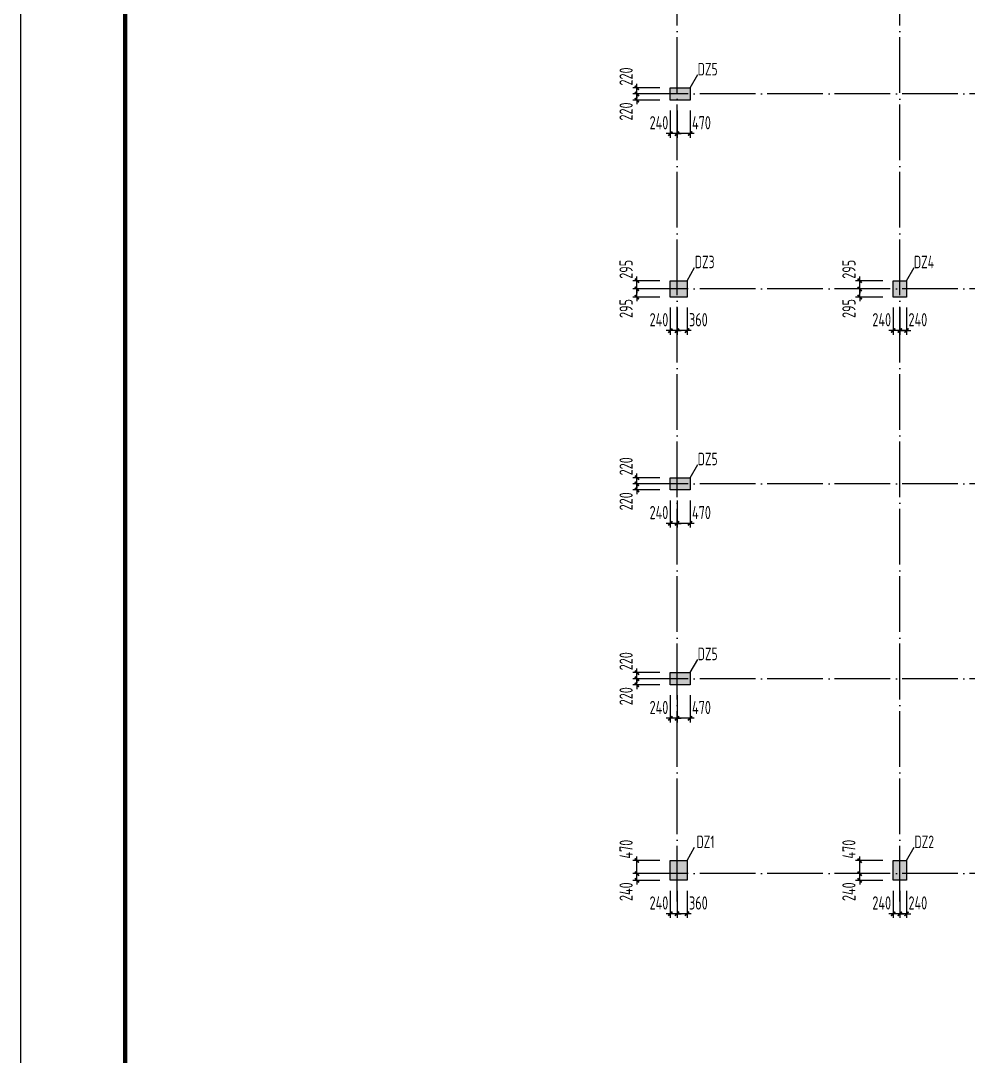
# Model space of a CAD drawing. Extents: x 293620 to 503924, y -252071 to 755100.
# Drawn here: x 366152 to 400176, y 488210 to 525401 of the extents above; entities that cross this region are included whole.
import ezdxf
from ezdxf.enums import TextEntityAlignment as Align

# ---------------------------------------------------------------- set-up
doc = ezdxf.new("R2010")
doc.units = 0
doc.header["$LTSCALE"] = 1000
doc.header["$MEASUREMENT"] = 0
doc.linetypes.add('DOTE', pattern=[2.42, 2, -0.2, 0.02, -0.2])
doc.layers.get('Defpoints').update_dxf_attribs({"color": 250})
for name, color, linetype in [('3T_WOOD', 21, 'Continuous'), ('COLU', 253, 'Continuous'), ('COLU_DIM', 3, 'Continuous'), ('COLU_HATCH', 251, 'Continuous'), ('DOTE', 14, 'DOTE'), ('STAIR', 3, 'Continuous'), ('TK', 4, 'Continuous')]:
    doc.layers.add(name, color=color, linetype=linetype)
doc.styles.add('TSSD_Dimension', font='Tssdeng.shx', dxfattribs={"width": 0.7, "bigfont": 'hztxt.shx'})
doc.styles.add('TSSD_REIN', font='tssdeng.shx', dxfattribs={"width": 0.7, "bigfont": 'tssdchn.shx'})
doc.dimstyles.new('TSSD_150_150', dxfattribs={"dimtxt": 475, "dimasz": 150, "dimexe": 150, "dimexo": 375, "dimgap": 150, "dimtad": 1, "dimdec": 0, "dimzin": 0, "dimdsep": 46, "dimtxsty": 'TSSD_Dimension', "dimblk": 'ARCHTICK', "dimcen": 0, "dimdle": 150, "dimclrt": 7, "dimadec": 0, "dimazin": 0, "dimtfac": 1, "dimtdec": 0, "dimtix": 1, "dimtmove": 2, "dimatfit": 3, "dimfxl": 0, "dimtolj": 1, "dimtzin": 0, "dimarcsym": 0})

# ---------------------------------------------------------------- blocks, each defined once
blk = doc.blocks.new('GeYuanFrame_65224061', base_point=(20.09, 4.53))
at = {"layer": 'TK'}
blk.add_lwpolyline([(20.09, 4.53), (20.09, 598.53), (861.09, 598.53), (861.09, 4.53)], close=True, dxfattribs=at)
at = {"layer": 'TK', "const_width": 1}
blk.add_lwpolyline([(45.09, 588.53), (851.09, 588.53), (851.09, 14.53), (45.09, 14.53)], close=True, dxfattribs=at)
blk = doc.blocks.new('_ArchTick')
at = {"color": 0, "linetype": 'ByBlock', "const_width": 0.4}
blk.add_lwpolyline([(-0.5, -0.5), (0.5, 0.5)], dxfattribs=at)
blk = doc.blocks.new('*D29')
at = {"layer": 'COLU_DIM', "color": 0, "lineweight": -2}
for p, q in [((397717, 494154), (397717, 493179)), ((397957, 494154), (397957, 493179)), ((397717, 493329), (397567, 493329)), ((397957, 493329), (397717, 493329)), ((397957, 493329), (398107, 493329))]:
    blk.add_line(p, q, dxfattribs=at)
at = {"layer": 'Defpoints', "color": 0}
for p in [(397717, 494529), (397957, 494529), (397717, 493329)]:
    blk.add_point(p, dxfattribs=at)
at = {"layer": 'COLU_DIM', "color": 0, "lineweight": -2, "xscale": 150, "yscale": 150, "zscale": 150}
blk.add_blockref('_ArchTick', (397717, 493329), dxfattribs=at)
at = {"layer": 'COLU_DIM', "color": 0, "lineweight": -2, "xscale": 150, "yscale": 150, "zscale": 150, "rotation": 180}
blk.add_blockref('_ArchTick', (397957, 493329), dxfattribs=at)
at = {"layer": 'COLU_DIM', "color": 7, "insert": (398365, 493717), "char_height": 475, "attachment_point": 5, "style": 'TSSD_Dimension'}
blk.add_mtext('\\A1;240', dxfattribs=at)
blk = doc.blocks.new('*D30')
at = {"layer": 'COLU_DIM', "color": 0, "lineweight": -2}
for p, q in [((397477, 494154), (397477, 493179)), ((397717, 494154), (397717, 493179)), ((397477, 493329), (397327, 493329)), ((397717, 493329), (397477, 493329)), ((397717, 493329), (397867, 493329))]:
    blk.add_line(p, q, dxfattribs=at)
at = {"layer": 'Defpoints', "color": 0}
for p in [(397477, 494529), (397717, 494529), (397477, 493329)]:
    blk.add_point(p, dxfattribs=at)
at = {"layer": 'COLU_DIM', "color": 0, "lineweight": -2, "xscale": 150, "yscale": 150, "zscale": 150}
blk.add_blockref('_ArchTick', (397477, 493329), dxfattribs=at)
at = {"layer": 'COLU_DIM', "color": 0, "lineweight": -2, "xscale": 150, "yscale": 150, "zscale": 150, "rotation": 180}
blk.add_blockref('_ArchTick', (397717, 493329), dxfattribs=at)
at = {"layer": 'COLU_DIM', "color": 7, "insert": (397068, 493717), "char_height": 475, "attachment_point": 5, "style": 'TSSD_Dimension'}
blk.add_mtext('\\A1;240', dxfattribs=at)
blk = doc.blocks.new('*D31')
at = {"layer": 'COLU_DIM', "color": 0, "lineweight": -2}
for p, q in [((397102, 494769), (396127, 494769)), ((396277, 494769), (396277, 494919)), ((396277, 494529), (396277, 494769)), ((397102, 494529), (396127, 494529)), ((396277, 494529), (396277, 494379))]:
    blk.add_line(p, q, dxfattribs=at)
at = {"layer": 'Defpoints', "color": 0}
for p in [(396277, 494769), (397477, 494769), (397477, 494529)]:
    blk.add_point(p, dxfattribs=at)
at = {"layer": 'COLU_DIM', "color": 0, "lineweight": -2, "xscale": 150, "yscale": 150, "zscale": 150}
for p, rotation in [((396277, 494769), 270), ((396277, 494529), 90)]:
    blk.add_blockref('_ArchTick', p, dxfattribs=dict(at, rotation=rotation))
at = {"layer": 'COLU_DIM', "color": 7, "insert": (395889, 494121), "char_height": 475, "attachment_point": 5, "rotation": 90, "style": 'TSSD_Dimension'}
blk.add_mtext('\\A1;240', dxfattribs=at)
blk = doc.blocks.new('*D32')
at = {"layer": 'COLU_DIM', "color": 0, "lineweight": -2}
for p, q in [((396277, 494619), (396277, 495389)), ((397102, 495239), (396127, 495239)), ((397102, 494769), (396127, 494769))]:
    blk.add_line(p, q, dxfattribs=at)
at = {"layer": 'Defpoints', "color": 0}
for p in [(396277, 495239), (397477, 495239), (397477, 494769)]:
    blk.add_point(p, dxfattribs=at)
at = {"layer": 'COLU_DIM', "color": 0, "lineweight": -2, "xscale": 150, "yscale": 150, "zscale": 150}
for p, rotation in [((396277, 495239), 90), ((396277, 494769), 270)]:
    blk.add_blockref('_ArchTick', p, dxfattribs=dict(at, rotation=rotation))
at = {"layer": 'COLU_DIM', "color": 7, "insert": (395889, 495648), "char_height": 475, "attachment_point": 5, "rotation": 90, "style": 'TSSD_Dimension'}
blk.add_mtext('\\A1;470', dxfattribs=at)
blk = doc.blocks.new('*D33')
at = {"layer": 'COLU_DIM', "color": 0, "lineweight": -2}
for p, q in [((389717, 494154), (389717, 493179)), ((390077, 494154), (390077, 493179)), ((390227, 493329), (389567, 493329))]:
    blk.add_line(p, q, dxfattribs=at)
at = {"layer": 'Defpoints', "color": 0}
for p in [(389717, 494529), (390077, 494529), (389717, 493329)]:
    blk.add_point(p, dxfattribs=at)
at = {"layer": 'COLU_DIM', "color": 0, "lineweight": -2, "xscale": 150, "yscale": 150, "zscale": 150, "rotation": 180}
blk.add_blockref('_ArchTick', (389717, 493329), dxfattribs=at)
at = {"layer": 'COLU_DIM', "color": 0, "lineweight": -2, "xscale": 150, "yscale": 150, "zscale": 150}
blk.add_blockref('_ArchTick', (390077, 493329), dxfattribs=at)
at = {"layer": 'COLU_DIM', "color": 7, "insert": (390485, 493717), "char_height": 475, "attachment_point": 5, "style": 'TSSD_Dimension'}
blk.add_mtext('\\A1;360', dxfattribs=at)
blk = doc.blocks.new('*D34')
at = {"layer": 'COLU_DIM', "color": 0, "lineweight": -2}
for p, q in [((389477, 494154), (389477, 493179)), ((389717, 494154), (389717, 493179)), ((389477, 493329), (389327, 493329)), ((389717, 493329), (389477, 493329)), ((389717, 493329), (389867, 493329))]:
    blk.add_line(p, q, dxfattribs=at)
at = {"layer": 'Defpoints', "color": 0}
for p in [(389477, 494529), (389717, 494529), (389477, 493329)]:
    blk.add_point(p, dxfattribs=at)
at = {"layer": 'COLU_DIM', "color": 0, "lineweight": -2, "xscale": 150, "yscale": 150, "zscale": 150}
blk.add_blockref('_ArchTick', (389477, 493329), dxfattribs=at)
at = {"layer": 'COLU_DIM', "color": 0, "lineweight": -2, "xscale": 150, "yscale": 150, "zscale": 150, "rotation": 180}
blk.add_blockref('_ArchTick', (389717, 493329), dxfattribs=at)
at = {"layer": 'COLU_DIM', "color": 7, "insert": (389068, 493717), "char_height": 475, "attachment_point": 5, "style": 'TSSD_Dimension'}
blk.add_mtext('\\A1;240', dxfattribs=at)
blk = doc.blocks.new('*D35')
at = {"layer": 'COLU_DIM', "color": 0, "lineweight": -2}
for p, q in [((389102, 494769), (388127, 494769)), ((388277, 494769), (388277, 494919)), ((388277, 494529), (388277, 494769)), ((389102, 494529), (388127, 494529)), ((388277, 494529), (388277, 494379))]:
    blk.add_line(p, q, dxfattribs=at)
at = {"layer": 'Defpoints', "color": 0}
for p in [(388277, 494769), (389477, 494769), (389477, 494529)]:
    blk.add_point(p, dxfattribs=at)
at = {"layer": 'COLU_DIM', "color": 0, "lineweight": -2, "xscale": 150, "yscale": 150, "zscale": 150}
for p, rotation in [((388277, 494769), 270), ((388277, 494529), 90)]:
    blk.add_blockref('_ArchTick', p, dxfattribs=dict(at, rotation=rotation))
at = {"layer": 'COLU_DIM', "color": 7, "insert": (387889, 494121), "char_height": 475, "attachment_point": 5, "rotation": 90, "style": 'TSSD_Dimension'}
blk.add_mtext('\\A1;240', dxfattribs=at)
blk = doc.blocks.new('*D36')
at = {"layer": 'COLU_DIM', "color": 0, "lineweight": -2}
for p, q in [((388277, 494619), (388277, 495389)), ((389102, 495239), (388127, 495239)), ((389102, 494769), (388127, 494769))]:
    blk.add_line(p, q, dxfattribs=at)
at = {"layer": 'Defpoints', "color": 0}
for p in [(388277, 495239), (389477, 495239), (389477, 494769)]:
    blk.add_point(p, dxfattribs=at)
at = {"layer": 'COLU_DIM', "color": 0, "lineweight": -2, "xscale": 150, "yscale": 150, "zscale": 150}
for p, rotation in [((388277, 495239), 90), ((388277, 494769), 270)]:
    blk.add_blockref('_ArchTick', p, dxfattribs=dict(at, rotation=rotation))
at = {"layer": 'COLU_DIM', "color": 7, "insert": (387889, 495648), "char_height": 475, "attachment_point": 5, "rotation": 90, "style": 'TSSD_Dimension'}
blk.add_mtext('\\A1;470', dxfattribs=at)
blk = doc.blocks.new('*D109')
at = {"layer": 'COLU_DIM', "color": 0, "lineweight": -2}
for p, q in [((397717, 515099), (397717, 514124)), ((397957, 515099), (397957, 514124)), ((397717, 514274), (397567, 514274)), ((397957, 514274), (397717, 514274)), ((397957, 514274), (398107, 514274))]:
    blk.add_line(p, q, dxfattribs=at)
at = {"layer": 'Defpoints', "color": 0}
for p in [(397717, 515474), (397957, 515474), (397717, 514274)]:
    blk.add_point(p, dxfattribs=at)
at = {"layer": 'COLU_DIM', "color": 0, "lineweight": -2, "xscale": 150, "yscale": 150, "zscale": 150}
blk.add_blockref('_ArchTick', (397717, 514274), dxfattribs=at)
at = {"layer": 'COLU_DIM', "color": 0, "lineweight": -2, "xscale": 150, "yscale": 150, "zscale": 150, "rotation": 180}
blk.add_blockref('_ArchTick', (397957, 514274), dxfattribs=at)
at = {"layer": 'COLU_DIM', "color": 7, "insert": (398365, 514662), "char_height": 475, "attachment_point": 5, "style": 'TSSD_Dimension'}
blk.add_mtext('\\A1;240', dxfattribs=at)
blk = doc.blocks.new('*D110')
at = {"layer": 'COLU_DIM', "color": 0, "lineweight": -2}
for p, q in [((397477, 515099), (397477, 514124)), ((397717, 515099), (397717, 514124)), ((397477, 514274), (397327, 514274)), ((397717, 514274), (397477, 514274)), ((397717, 514274), (397867, 514274))]:
    blk.add_line(p, q, dxfattribs=at)
at = {"layer": 'Defpoints', "color": 0}
for p in [(397477, 515474), (397717, 515474), (397477, 514274)]:
    blk.add_point(p, dxfattribs=at)
at = {"layer": 'COLU_DIM', "color": 0, "lineweight": -2, "xscale": 150, "yscale": 150, "zscale": 150}
blk.add_blockref('_ArchTick', (397477, 514274), dxfattribs=at)
at = {"layer": 'COLU_DIM', "color": 0, "lineweight": -2, "xscale": 150, "yscale": 150, "zscale": 150, "rotation": 180}
blk.add_blockref('_ArchTick', (397717, 514274), dxfattribs=at)
at = {"layer": 'COLU_DIM', "color": 7, "insert": (397068, 514662), "char_height": 475, "attachment_point": 5, "style": 'TSSD_Dimension'}
blk.add_mtext('\\A1;240', dxfattribs=at)
blk = doc.blocks.new('*D111')
at = {"layer": 'COLU_DIM', "color": 0, "lineweight": -2}
for p, q in [((396277, 515769), (396277, 515919)), ((397102, 515769), (396127, 515769)), ((397102, 515474), (396127, 515474)), ((396277, 515474), (396277, 515769)), ((396277, 515474), (396277, 515324))]:
    blk.add_line(p, q, dxfattribs=at)
at = {"layer": 'Defpoints', "color": 0}
for p in [(396277, 515769), (397477, 515769), (397477, 515474)]:
    blk.add_point(p, dxfattribs=at)
at = {"layer": 'COLU_DIM', "color": 0, "lineweight": -2, "xscale": 150, "yscale": 150, "zscale": 150}
for p, rotation in [((396277, 515769), 270), ((396277, 515474), 90)]:
    blk.add_blockref('_ArchTick', p, dxfattribs=dict(at, rotation=rotation))
at = {"layer": 'COLU_DIM', "color": 7, "insert": (395889, 515066), "char_height": 475, "attachment_point": 5, "rotation": 90, "style": 'TSSD_Dimension'}
blk.add_mtext('\\A1;295', dxfattribs=at)
blk = doc.blocks.new('*D112')
at = {"layer": 'COLU_DIM', "color": 0, "lineweight": -2}
for p, q in [((396277, 516064), (396277, 516214)), ((397102, 516064), (396127, 516064)), ((396277, 515769), (396277, 516064)), ((397102, 515769), (396127, 515769)), ((396277, 515769), (396277, 515619))]:
    blk.add_line(p, q, dxfattribs=at)
at = {"layer": 'Defpoints', "color": 0}
for p in [(396277, 516064), (397477, 516064), (397477, 515769)]:
    blk.add_point(p, dxfattribs=at)
at = {"layer": 'COLU_DIM', "color": 0, "lineweight": -2, "xscale": 150, "yscale": 150, "zscale": 150}
for p, rotation in [((396277, 516064), 270), ((396277, 515769), 90)]:
    blk.add_blockref('_ArchTick', p, dxfattribs=dict(at, rotation=rotation))
at = {"layer": 'COLU_DIM', "color": 7, "insert": (395889, 516473), "char_height": 475, "attachment_point": 5, "rotation": 90, "style": 'TSSD_Dimension'}
blk.add_mtext('\\A1;295', dxfattribs=at)
blk = doc.blocks.new('*D113')
at = {"layer": 'COLU_DIM', "color": 0, "lineweight": -2}
for p, q in [((389717, 515099), (389717, 514124)), ((390077, 515099), (390077, 514124)), ((390227, 514274), (389567, 514274))]:
    blk.add_line(p, q, dxfattribs=at)
at = {"layer": 'Defpoints', "color": 0}
for p in [(389717, 515474), (390077, 515474), (389717, 514274)]:
    blk.add_point(p, dxfattribs=at)
at = {"layer": 'COLU_DIM', "color": 0, "lineweight": -2, "xscale": 150, "yscale": 150, "zscale": 150, "rotation": 180}
blk.add_blockref('_ArchTick', (389717, 514274), dxfattribs=at)
at = {"layer": 'COLU_DIM', "color": 0, "lineweight": -2, "xscale": 150, "yscale": 150, "zscale": 150}
blk.add_blockref('_ArchTick', (390077, 514274), dxfattribs=at)
at = {"layer": 'COLU_DIM', "color": 7, "insert": (390485, 514662), "char_height": 475, "attachment_point": 5, "style": 'TSSD_Dimension'}
blk.add_mtext('\\A1;360', dxfattribs=at)
blk = doc.blocks.new('*D114')
at = {"layer": 'COLU_DIM', "color": 0, "lineweight": -2}
for p, q in [((389477, 515099), (389477, 514124)), ((389717, 515099), (389717, 514124)), ((389477, 514274), (389327, 514274)), ((389717, 514274), (389477, 514274)), ((389717, 514274), (389867, 514274))]:
    blk.add_line(p, q, dxfattribs=at)
at = {"layer": 'Defpoints', "color": 0}
for p in [(389477, 515474), (389717, 515474), (389477, 514274)]:
    blk.add_point(p, dxfattribs=at)
at = {"layer": 'COLU_DIM', "color": 0, "lineweight": -2, "xscale": 150, "yscale": 150, "zscale": 150}
blk.add_blockref('_ArchTick', (389477, 514274), dxfattribs=at)
at = {"layer": 'COLU_DIM', "color": 0, "lineweight": -2, "xscale": 150, "yscale": 150, "zscale": 150, "rotation": 180}
blk.add_blockref('_ArchTick', (389717, 514274), dxfattribs=at)
at = {"layer": 'COLU_DIM', "color": 7, "insert": (389068, 514662), "char_height": 475, "attachment_point": 5, "style": 'TSSD_Dimension'}
blk.add_mtext('\\A1;240', dxfattribs=at)
blk = doc.blocks.new('*D115')
at = {"layer": 'COLU_DIM', "color": 0, "lineweight": -2}
for p, q in [((388277, 515769), (388277, 515919)), ((389102, 515769), (388127, 515769)), ((389102, 515474), (388127, 515474)), ((388277, 515474), (388277, 515769)), ((388277, 515474), (388277, 515324))]:
    blk.add_line(p, q, dxfattribs=at)
at = {"layer": 'Defpoints', "color": 0}
for p in [(388277, 515769), (389477, 515769), (389477, 515474)]:
    blk.add_point(p, dxfattribs=at)
at = {"layer": 'COLU_DIM', "color": 0, "lineweight": -2, "xscale": 150, "yscale": 150, "zscale": 150}
for p, rotation in [((388277, 515769), 270), ((388277, 515474), 90)]:
    blk.add_blockref('_ArchTick', p, dxfattribs=dict(at, rotation=rotation))
at = {"layer": 'COLU_DIM', "color": 7, "insert": (387889, 515066), "char_height": 475, "attachment_point": 5, "rotation": 90, "style": 'TSSD_Dimension'}
blk.add_mtext('\\A1;295', dxfattribs=at)
blk = doc.blocks.new('*D116')
at = {"layer": 'COLU_DIM', "color": 0, "lineweight": -2}
for p, q in [((388277, 516064), (388277, 516214)), ((389102, 516064), (388127, 516064)), ((388277, 515769), (388277, 516064)), ((389102, 515769), (388127, 515769)), ((388277, 515769), (388277, 515619))]:
    blk.add_line(p, q, dxfattribs=at)
at = {"layer": 'Defpoints', "color": 0}
for p in [(388277, 516064), (389477, 516064), (389477, 515769)]:
    blk.add_point(p, dxfattribs=at)
at = {"layer": 'COLU_DIM', "color": 0, "lineweight": -2, "xscale": 150, "yscale": 150, "zscale": 150}
for p, rotation in [((388277, 516064), 270), ((388277, 515769), 90)]:
    blk.add_blockref('_ArchTick', p, dxfattribs=dict(at, rotation=rotation))
at = {"layer": 'COLU_DIM', "color": 7, "insert": (387889, 516473), "char_height": 475, "attachment_point": 5, "rotation": 90, "style": 'TSSD_Dimension'}
blk.add_mtext('\\A1;295', dxfattribs=at)
blk = doc.blocks.new('*D153')
at = {"layer": 'COLU_DIM', "color": 0, "lineweight": -2}
for p, q in [((389717, 522174), (389717, 521199)), ((390187, 522174), (390187, 521199)), ((390337, 521349), (389567, 521349))]:
    blk.add_line(p, q, dxfattribs=at)
at = {"layer": 'Defpoints', "color": 0}
for p in [(389717, 522549), (390187, 522549), (389717, 521349)]:
    blk.add_point(p, dxfattribs=at)
at = {"layer": 'COLU_DIM', "color": 0, "lineweight": -2, "xscale": 150, "yscale": 150, "zscale": 150, "rotation": 180}
blk.add_blockref('_ArchTick', (389717, 521349), dxfattribs=at)
at = {"layer": 'COLU_DIM', "color": 0, "lineweight": -2, "xscale": 150, "yscale": 150, "zscale": 150}
blk.add_blockref('_ArchTick', (390187, 521349), dxfattribs=at)
at = {"layer": 'COLU_DIM', "color": 7, "insert": (390595, 521737), "char_height": 475, "attachment_point": 5, "style": 'TSSD_Dimension'}
blk.add_mtext('\\A1;470', dxfattribs=at)
blk = doc.blocks.new('*D154')
at = {"layer": 'COLU_DIM', "color": 0, "lineweight": -2}
for p, q in [((389477, 522174), (389477, 521199)), ((389717, 522174), (389717, 521199)), ((389477, 521349), (389327, 521349)), ((389717, 521349), (389477, 521349)), ((389717, 521349), (389867, 521349))]:
    blk.add_line(p, q, dxfattribs=at)
at = {"layer": 'Defpoints', "color": 0}
for p in [(389477, 522549), (389717, 522549), (389477, 521349)]:
    blk.add_point(p, dxfattribs=at)
at = {"layer": 'COLU_DIM', "color": 0, "lineweight": -2, "xscale": 150, "yscale": 150, "zscale": 150}
blk.add_blockref('_ArchTick', (389477, 521349), dxfattribs=at)
at = {"layer": 'COLU_DIM', "color": 0, "lineweight": -2, "xscale": 150, "yscale": 150, "zscale": 150, "rotation": 180}
blk.add_blockref('_ArchTick', (389717, 521349), dxfattribs=at)
at = {"layer": 'COLU_DIM', "color": 7, "insert": (389068, 521737), "char_height": 475, "attachment_point": 5, "style": 'TSSD_Dimension'}
blk.add_mtext('\\A1;240', dxfattribs=at)
blk = doc.blocks.new('*D155')
at = {"layer": 'COLU_DIM', "color": 0, "lineweight": -2}
for p, q in [((388277, 522769), (388277, 522919)), ((389102, 522769), (388127, 522769)), ((389102, 522549), (388127, 522549)), ((388277, 522549), (388277, 522769)), ((388277, 522549), (388277, 522399))]:
    blk.add_line(p, q, dxfattribs=at)
at = {"layer": 'Defpoints', "color": 0}
for p in [(388277, 522769), (389477, 522769), (389477, 522549)]:
    blk.add_point(p, dxfattribs=at)
at = {"layer": 'COLU_DIM', "color": 0, "lineweight": -2, "xscale": 150, "yscale": 150, "zscale": 150}
for p, rotation in [((388277, 522769), 270), ((388277, 522549), 90)]:
    blk.add_blockref('_ArchTick', p, dxfattribs=dict(at, rotation=rotation))
at = {"layer": 'COLU_DIM', "color": 7, "insert": (387889, 522141), "char_height": 475, "attachment_point": 5, "rotation": 90, "style": 'TSSD_Dimension'}
blk.add_mtext('\\A1;220', dxfattribs=at)
blk = doc.blocks.new('*D156')
at = {"layer": 'COLU_DIM', "color": 0, "lineweight": -2}
for p, q in [((389102, 522989), (388127, 522989)), ((388277, 522989), (388277, 523139)), ((388277, 522769), (388277, 522989)), ((389102, 522769), (388127, 522769)), ((388277, 522769), (388277, 522619))]:
    blk.add_line(p, q, dxfattribs=at)
at = {"layer": 'Defpoints', "color": 0}
for p in [(388277, 522989), (389477, 522989), (389477, 522769)]:
    blk.add_point(p, dxfattribs=at)
at = {"layer": 'COLU_DIM', "color": 0, "lineweight": -2, "xscale": 150, "yscale": 150, "zscale": 150}
for p, rotation in [((388277, 522989), 270), ((388277, 522769), 90)]:
    blk.add_blockref('_ArchTick', p, dxfattribs=dict(at, rotation=rotation))
at = {"layer": 'COLU_DIM', "color": 7, "insert": (387889, 523398), "char_height": 475, "attachment_point": 5, "rotation": 90, "style": 'TSSD_Dimension'}
blk.add_mtext('\\A1;220', dxfattribs=at)
blk = doc.blocks.new('*D157')
at = {"layer": 'COLU_DIM', "color": 0, "lineweight": -2}
for p, q in [((389717, 508174), (389717, 507199)), ((390187, 508174), (390187, 507199)), ((390337, 507349), (389567, 507349))]:
    blk.add_line(p, q, dxfattribs=at)
at = {"layer": 'Defpoints', "color": 0}
for p in [(389717, 508549), (390187, 508549), (389717, 507349)]:
    blk.add_point(p, dxfattribs=at)
at = {"layer": 'COLU_DIM', "color": 0, "lineweight": -2, "xscale": 150, "yscale": 150, "zscale": 150, "rotation": 180}
blk.add_blockref('_ArchTick', (389717, 507349), dxfattribs=at)
at = {"layer": 'COLU_DIM', "color": 0, "lineweight": -2, "xscale": 150, "yscale": 150, "zscale": 150}
blk.add_blockref('_ArchTick', (390187, 507349), dxfattribs=at)
at = {"layer": 'COLU_DIM', "color": 7, "insert": (390595, 507737), "char_height": 475, "attachment_point": 5, "style": 'TSSD_Dimension'}
blk.add_mtext('\\A1;470', dxfattribs=at)
blk = doc.blocks.new('*D158')
at = {"layer": 'COLU_DIM', "color": 0, "lineweight": -2}
for p, q in [((389477, 508174), (389477, 507199)), ((389717, 508174), (389717, 507199)), ((389477, 507349), (389327, 507349)), ((389717, 507349), (389477, 507349)), ((389717, 507349), (389867, 507349))]:
    blk.add_line(p, q, dxfattribs=at)
at = {"layer": 'Defpoints', "color": 0}
for p in [(389477, 508549), (389717, 508549), (389477, 507349)]:
    blk.add_point(p, dxfattribs=at)
at = {"layer": 'COLU_DIM', "color": 0, "lineweight": -2, "xscale": 150, "yscale": 150, "zscale": 150}
blk.add_blockref('_ArchTick', (389477, 507349), dxfattribs=at)
at = {"layer": 'COLU_DIM', "color": 0, "lineweight": -2, "xscale": 150, "yscale": 150, "zscale": 150, "rotation": 180}
blk.add_blockref('_ArchTick', (389717, 507349), dxfattribs=at)
at = {"layer": 'COLU_DIM', "color": 7, "insert": (389068, 507737), "char_height": 475, "attachment_point": 5, "style": 'TSSD_Dimension'}
blk.add_mtext('\\A1;240', dxfattribs=at)
blk = doc.blocks.new('*D159')
at = {"layer": 'COLU_DIM', "color": 0, "lineweight": -2}
for p, q in [((388277, 508769), (388277, 508919)), ((389102, 508769), (388127, 508769)), ((389102, 508549), (388127, 508549)), ((388277, 508549), (388277, 508769)), ((388277, 508549), (388277, 508399))]:
    blk.add_line(p, q, dxfattribs=at)
at = {"layer": 'Defpoints', "color": 0}
for p in [(388277, 508769), (389477, 508769), (389477, 508549)]:
    blk.add_point(p, dxfattribs=at)
at = {"layer": 'COLU_DIM', "color": 0, "lineweight": -2, "xscale": 150, "yscale": 150, "zscale": 150}
for p, rotation in [((388277, 508769), 270), ((388277, 508549), 90)]:
    blk.add_blockref('_ArchTick', p, dxfattribs=dict(at, rotation=rotation))
at = {"layer": 'COLU_DIM', "color": 7, "insert": (387889, 508141), "char_height": 475, "attachment_point": 5, "rotation": 90, "style": 'TSSD_Dimension'}
blk.add_mtext('\\A1;220', dxfattribs=at)
blk = doc.blocks.new('*D160')
at = {"layer": 'COLU_DIM', "color": 0, "lineweight": -2}
for p, q in [((389102, 508989), (388127, 508989)), ((388277, 508989), (388277, 509139)), ((388277, 508769), (388277, 508989)), ((389102, 508769), (388127, 508769)), ((388277, 508769), (388277, 508619))]:
    blk.add_line(p, q, dxfattribs=at)
at = {"layer": 'Defpoints', "color": 0}
for p in [(388277, 508989), (389477, 508989), (389477, 508769)]:
    blk.add_point(p, dxfattribs=at)
at = {"layer": 'COLU_DIM', "color": 0, "lineweight": -2, "xscale": 150, "yscale": 150, "zscale": 150}
for p, rotation in [((388277, 508989), 270), ((388277, 508769), 90)]:
    blk.add_blockref('_ArchTick', p, dxfattribs=dict(at, rotation=rotation))
at = {"layer": 'COLU_DIM', "color": 7, "insert": (387889, 509398), "char_height": 475, "attachment_point": 5, "rotation": 90, "style": 'TSSD_Dimension'}
blk.add_mtext('\\A1;220', dxfattribs=at)
blk = doc.blocks.new('*D161')
at = {"layer": 'COLU_DIM', "color": 0, "lineweight": -2}
for p, q in [((389717, 501174), (389717, 500199)), ((390187, 501174), (390187, 500199)), ((390337, 500349), (389567, 500349))]:
    blk.add_line(p, q, dxfattribs=at)
at = {"layer": 'Defpoints', "color": 0}
for p in [(389717, 501549), (390187, 501549), (389717, 500349)]:
    blk.add_point(p, dxfattribs=at)
at = {"layer": 'COLU_DIM', "color": 0, "lineweight": -2, "xscale": 150, "yscale": 150, "zscale": 150, "rotation": 180}
blk.add_blockref('_ArchTick', (389717, 500349), dxfattribs=at)
at = {"layer": 'COLU_DIM', "color": 0, "lineweight": -2, "xscale": 150, "yscale": 150, "zscale": 150}
blk.add_blockref('_ArchTick', (390187, 500349), dxfattribs=at)
at = {"layer": 'COLU_DIM', "color": 7, "insert": (390595, 500737), "char_height": 475, "attachment_point": 5, "style": 'TSSD_Dimension'}
blk.add_mtext('\\A1;470', dxfattribs=at)
blk = doc.blocks.new('*D162')
at = {"layer": 'COLU_DIM', "color": 0, "lineweight": -2}
for p, q in [((389477, 501174), (389477, 500199)), ((389717, 501174), (389717, 500199)), ((389477, 500349), (389327, 500349)), ((389717, 500349), (389477, 500349)), ((389717, 500349), (389867, 500349))]:
    blk.add_line(p, q, dxfattribs=at)
at = {"layer": 'Defpoints', "color": 0}
for p in [(389477, 501549), (389717, 501549), (389477, 500349)]:
    blk.add_point(p, dxfattribs=at)
at = {"layer": 'COLU_DIM', "color": 0, "lineweight": -2, "xscale": 150, "yscale": 150, "zscale": 150}
blk.add_blockref('_ArchTick', (389477, 500349), dxfattribs=at)
at = {"layer": 'COLU_DIM', "color": 0, "lineweight": -2, "xscale": 150, "yscale": 150, "zscale": 150, "rotation": 180}
blk.add_blockref('_ArchTick', (389717, 500349), dxfattribs=at)
at = {"layer": 'COLU_DIM', "color": 7, "insert": (389068, 500737), "char_height": 475, "attachment_point": 5, "style": 'TSSD_Dimension'}
blk.add_mtext('\\A1;240', dxfattribs=at)
blk = doc.blocks.new('*D163')
at = {"layer": 'COLU_DIM', "color": 0, "lineweight": -2}
for p, q in [((389102, 501769), (388127, 501769)), ((388277, 501769), (388277, 501919)), ((388277, 501549), (388277, 501769)), ((389102, 501549), (388127, 501549)), ((388277, 501549), (388277, 501399))]:
    blk.add_line(p, q, dxfattribs=at)
at = {"layer": 'Defpoints', "color": 0}
for p in [(388277, 501769), (389477, 501769), (389477, 501549)]:
    blk.add_point(p, dxfattribs=at)
at = {"layer": 'COLU_DIM', "color": 0, "lineweight": -2, "xscale": 150, "yscale": 150, "zscale": 150}
for p, rotation in [((388277, 501769), 270), ((388277, 501549), 90)]:
    blk.add_blockref('_ArchTick', p, dxfattribs=dict(at, rotation=rotation))
at = {"layer": 'COLU_DIM', "color": 7, "insert": (387889, 501141), "char_height": 475, "attachment_point": 5, "rotation": 90, "style": 'TSSD_Dimension'}
blk.add_mtext('\\A1;220', dxfattribs=at)
blk = doc.blocks.new('*D164')
at = {"layer": 'COLU_DIM', "color": 0, "lineweight": -2}
for p, q in [((388277, 501989), (388277, 502139)), ((389102, 501989), (388127, 501989)), ((389102, 501769), (388127, 501769)), ((388277, 501769), (388277, 501989)), ((388277, 501769), (388277, 501619))]:
    blk.add_line(p, q, dxfattribs=at)
at = {"layer": 'Defpoints', "color": 0}
for p in [(388277, 501989), (389477, 501989), (389477, 501769)]:
    blk.add_point(p, dxfattribs=at)
at = {"layer": 'COLU_DIM', "color": 0, "lineweight": -2, "xscale": 150, "yscale": 150, "zscale": 150}
for p, rotation in [((388277, 501989), 270), ((388277, 501769), 90)]:
    blk.add_blockref('_ArchTick', p, dxfattribs=dict(at, rotation=rotation))
at = {"layer": 'COLU_DIM', "color": 7, "insert": (387889, 502398), "char_height": 475, "attachment_point": 5, "rotation": 90, "style": 'TSSD_Dimension'}
blk.add_mtext('\\A1;220', dxfattribs=at)

msp = doc.modelspace()

# ---------------------------------------------------------------- hatches: boundary and pattern name
at = {"layer": 'COLU_HATCH'}
for points in [[(390186.8, 522549.3), (389476.8, 522549.3), (389476.8, 522989.3), (390186.8, 522989.3)], [(389476.8, 515474.3), (389476.8, 516064.3), (390076.8, 516064.3), (390076.8, 515474.3)], [(397476.8, 515474.3), (397476.8, 516064.3), (397956.8, 516064.3), (397956.8, 515474.3)], [(390186.8, 508549.3), (389476.8, 508549.3), (389476.8, 508989.3), (390186.8, 508989.3)], [(390186.8, 501549.3), (389476.8, 501549.3), (389476.8, 501989.3), (390186.8, 501989.3)], [(389476.8, 494529.3), (389476.8, 495239.3), (390076.8, 495239.3), (390076.8, 494529.3)], [(397476.8, 494529.3), (397476.8, 495239.3), (397956.8, 495239.3), (397956.8, 494529.3)]]:
    msp.add_hatch(color=256, dxfattribs=at).paths.add_polyline_path(points)

# ---------------------------------------------------------------- linework, layer by layer
at = {"layer": 'COLU'}
for points in [[(390186.8, 522549.3), (389476.8, 522549.3), (389476.8, 522989.3), (390186.8, 522989.3)], [(389476.8, 515474.3), (389476.8, 516064.3), (390076.8, 516064.3), (390076.8, 515474.3)], [(397476.8, 515474.3), (397476.8, 516064.3), (397956.8, 516064.3), (397956.8, 515474.3)], [(390186.8, 508549.3), (389476.8, 508549.3), (389476.8, 508989.3), (390186.8, 508989.3)], [(390186.8, 501549.3), (389476.8, 501549.3), (389476.8, 501989.3), (390186.8, 501989.3)], [(389476.8, 494529.3), (389476.8, 495239.3), (390076.8, 495239.3), (390076.8, 494529.3)], [(397476.8, 494529.3), (397476.8, 495239.3), (397956.8, 495239.3), (397956.8, 494529.3)]]:
    msp.add_lwpolyline(points, close=True, dxfattribs=at)
at = {"layer": 'DOTE'}
for p, q in [((389716.8, 493769.3), (389716.8, 537769.3)), ((397716.8, 493769.3), (397716.8, 537769.3)), ((462716.8, 522769.3), (388716.8, 522769.3)), ((462716.8, 515769.3), (388716.8, 515769.3)), ((462716.8, 508769.3), (388716.8, 508769.3)), ((462716.8, 501769.3), (388716.8, 501769.3)), ((462716.8, 494769.3), (388716.8, 494769.3))]:
    msp.add_line(p, q, dxfattribs=at)
at = {"layer": 'STAIR'}
for p, q in [((390186.8, 522989.3), (390459.9, 523465.2)), ((390076.8, 516064.3), (390349.9, 516540.2)), ((397956.8, 516064.3), (398229.9, 516540.2)), ((390186.8, 508989.3), (390459.9, 509465.2)), ((390186.8, 501989.3), (390459.9, 502465.2)), ((390076.8, 495239.3), (390349.9, 495715.2)), ((397956.8, 495239.3), (398229.9, 495715.2))]:
    msp.add_line(p, q, dxfattribs=at)

# ---------------------------------------------------------------- block references
at = {"layer": '3T_WOOD', "xscale": 150, "yscale": 150, "zscale": 150}
msp.add_blockref('GeYuanFrame_65224061', (366151.8, 461969.1), dxfattribs=at)

# ---------------------------------------------------------------- texts
at = {"layer": 'STAIR', "style": 'TSSD_REIN', "width": 0.7}
for s, p in [('DZ5', (391175.6, 523436)), ('DZ3', (391065.6, 516511)), ('DZ4', (398945.6, 516511)), ('DZ5', (391175.6, 509436)), ('DZ5', (391175.6, 502436)), ('DZ1', (391065.6, 495686)), ('DZ2', (398945.6, 495686))]:
    msp.add_text(s, height=450, dxfattribs=at).set_placement(p, align=Align.RIGHT)

# ---------------------------------------------------------------- dimensions: what is measured, and where the dimension line sits
at = {"layer": 'COLU_DIM'}
for base, p1, p2, angle, picture, middle in [((388276.8, 522989.3), (389476.8, 522769.3), (389476.8, 522989.3), 90, '*D156', (387889.3, 523397.9)), ((388276.8, 522769.3), (389476.8, 522549.3), (389476.8, 522769.3), 90, '*D155', (387889.3, 522140.7)), ((389476.8, 521349.3), (389716.8, 522549.3), (389476.8, 522549.3), 180, '*D154', (389068.2, 521736.8)), ((389716.8, 521349.3), (390186.8, 522549.3), (389716.8, 522549.3), 180, '*D153', (390595.5, 521736.8)), ((388276.8, 516064.3), (389476.8, 515769.3), (389476.8, 516064.3), 90, '*D116', (387889.3, 516472.9)), ((396276.8, 516064.3), (397476.8, 515769.3), (397476.8, 516064.3), 90, '*D112', (395889.3, 516472.9)), ((388276.8, 515769.3), (389476.8, 515474.3), (389476.8, 515769.3), 90, '*D115', (387889.3, 515065.7)), ((396276.8, 515769.3), (397476.8, 515474.3), (397476.8, 515769.3), 90, '*D111', (395889.3, 515065.7)), ((389476.8, 514274.3), (389716.8, 515474.3), (389476.8, 515474.3), 180, '*D114', (389068.2, 514661.8)), ((389716.8, 514274.3), (390076.8, 515474.3), (389716.8, 515474.3), 180, '*D113', (390485.5, 514661.8)), ((397476.8, 514274.3), (397716.8, 515474.3), (397476.8, 515474.3), 180, '*D110', (397068.2, 514661.8)), ((397716.8, 514274.3), (397956.8, 515474.3), (397716.8, 515474.3), 180, '*D109', (398365.5, 514661.8)), ((388276.8, 508989.3), (389476.8, 508769.3), (389476.8, 508989.3), 90, '*D160', (387889.3, 509397.9)), ((388276.8, 508769.3), (389476.8, 508549.3), (389476.8, 508769.3), 90, '*D159', (387889.3, 508140.7)), ((389476.8, 507349.3), (389716.8, 508549.3), (389476.8, 508549.3), 180, '*D158', (389068.2, 507736.8)), ((389716.8, 507349.3), (390186.8, 508549.3), (389716.8, 508549.3), 180, '*D157', (390595.5, 507736.8)), ((388276.8, 501989.3), (389476.8, 501769.3), (389476.8, 501989.3), 90, '*D164', (387889.3, 502397.9)), ((388276.8, 501769.3), (389476.8, 501549.3), (389476.8, 501769.3), 90, '*D163', (387889.3, 501140.7)), ((389476.8, 500349.3), (389716.8, 501549.3), (389476.8, 501549.3), 180, '*D162', (389068.2, 500736.8)), ((389716.8, 500349.3), (390186.8, 501549.3), (389716.8, 501549.3), 180, '*D161', (390595.5, 500736.8)), ((388276.8, 495239.3), (389476.8, 494769.3), (389476.8, 495239.3), 90, '*D36', (387889.3, 495647.9)), ((396276.8, 495239.3), (397476.8, 494769.3), (397476.8, 495239.3), 90, '*D32', (395889.3, 495647.9)), ((388276.8, 494769.3), (389476.8, 494529.3), (389476.8, 494769.3), 90, '*D35', (387889.3, 494120.7)), ((396276.8, 494769.3), (397476.8, 494529.3), (397476.8, 494769.3), 90, '*D31', (395889.3, 494120.7)), ((389476.8, 493329.3), (389716.8, 494529.3), (389476.8, 494529.3), 180, '*D34', (389068.2, 493716.8)), ((389716.8, 493329.3), (390076.8, 494529.3), (389716.8, 494529.3), 180, '*D33', (390485.5, 493716.8)), ((397476.8, 493329.3), (397716.8, 494529.3), (397476.8, 494529.3), 180, '*D30', (397068.2, 493716.8)), ((397716.8, 493329.3), (397956.8, 494529.3), (397716.8, 494529.3), 180, '*D29', (398365.5, 493716.8))]:
    dim = msp.add_linear_dim(base=base, p1=p1, p2=p2, angle=angle, dimstyle='TSSD_150_150', dxfattribs=at)
    dim.commit()
    dim.dimension.update_dxf_attribs({"geometry": picture, "text_midpoint": middle, "dimtype": 160})

doc.saveas('drawing.dxf')
